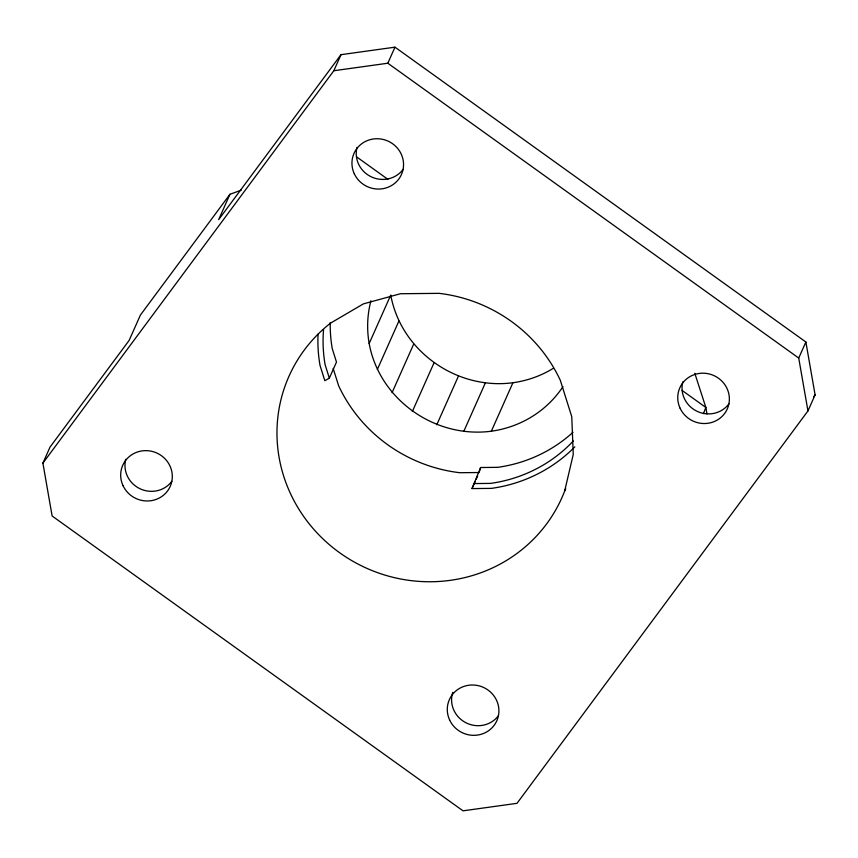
<?xml version="1.0" encoding="UTF-8"?>
<svg xmlns="http://www.w3.org/2000/svg" width="858" height="858" viewBox="0 0 858 858"><rect width="100%" height="100%" fill="white"/><g stroke="black" fill="none" stroke-linecap="round" stroke-linejoin="round"><path stroke-width="1.29" d="M564.661 491.055L573.251 454.461L571.76 416.688L560.306 380.287A149.367 143.79 24 0 0 439.146 293.35L400.418 293.736L363.395 303.882L330.598 323.101A149.367 143.79 24 0 0 339.639 552.734A149.367 143.79 24 0 0 564.661 491.055L565.744 488.642M574.828 446.857A149.367 143.79 24 0 1 491.366 488.384L472.007 488.577L480.63 467.513L497.651 467.342A144.176 138.792 24 0 0 572.994 432.271M479.525 471.267L480.63 467.513M703.442 413.61L705.855 407.475L694.798 373.262M229.944 194.305L218.651 219.669L340.991 54.676L394.98 47.169L805.876 342.01L815.1 394.873L807.957 410.928L517.009 803.324L463.02 810.831L52.123 515.99L42.9 463.127L50.043 447.072L129.129 340.411L140.422 315.047L229.944 194.305L241.248 190.165M42.9 463.127L333.837 70.731L340.991 54.676M333.837 70.731L387.827 63.224L394.98 47.169M318.071 334.116A149.367 143.79 24 0 0 320.023 365.433L324.828 380.705L329.343 378.142L336.486 362.087L332.261 348.67A144.176 138.792 24 0 1 330.233 322.576M562.966 386.647A106.51 102.531 24 0 1 491.344 431.209C435.06 438.663 379.483 399.742 369.165 343.543L390.744 295.077C401.061 351.287 456.638 390.197 512.923 382.743A106.51 102.531 24 0 0 553.163 368.414M377.338 369.487L398.906 321.031M392.063 392.685L413.631 344.219M412.333 411.54L433.912 363.073M436.776 424.774L458.354 376.308M463.728 431.477L485.306 383.022M491.344 431.209L512.923 382.743M472.007 488.577L475.075 481.692M476.093 479.397L477.627 475.965M807.957 410.928L798.723 358.054L805.876 342.01M813.513 397.007L815.1 394.873M479.15 472.522L459.791 472.715A149.367 143.79 24 0 1 338.631 385.768L333.151 368.382M473.487 483.569L490.497 483.397A144.176 138.792 24 0 0 573.316 440.969M387.827 63.224L798.723 358.054M356.585 156.853L387.902 179.333M682.089 390.422L705.855 407.475L706.971 413.888M329.343 378.142L325.118 364.725A144.176 138.792 24 0 1 323.563 329.547M369.165 343.543A106.51 102.531 24 0 1 370.935 300.718M728.925 403.85A25.976 25.011 24 0 1 697.018 411.272A25.976 25.011 24 0 1 682.829 381.821M498.466 715.647A25.976 25.011 24 0 1 465.948 722.768A25.976 25.011 24 0 1 452.745 692.363M171.847 481.295A25.976 25.011 24 0 1 139.951 488.717A25.976 25.011 24 0 1 125.761 459.266M403.11 169.38A25.976 25.011 24 0 1 371.203 176.802A25.976 25.011 24 0 1 357.025 147.351M680.104 408.226A25.976 25.011 24 0 0 724.635 413.481A25.976 25.011 24 0 0 705.952 373.369A25.976 25.011 24 0 0 680.104 408.226M354.29 173.756A25.976 25.011 24 0 0 398.82 179.011A25.976 25.011 24 0 0 380.137 138.91A25.976 25.011 24 0 0 354.29 173.756M123.037 485.671A25.976 25.011 24 0 0 167.567 490.926A25.976 25.011 24 0 0 148.874 450.815A25.976 25.011 24 0 0 123.037 485.671M449.646 720.034A25.976 25.011 24 0 0 494.176 725.278A25.976 25.011 24 0 0 475.482 685.177A25.976 25.011 24 0 0 449.646 720.034"/></g></svg>
